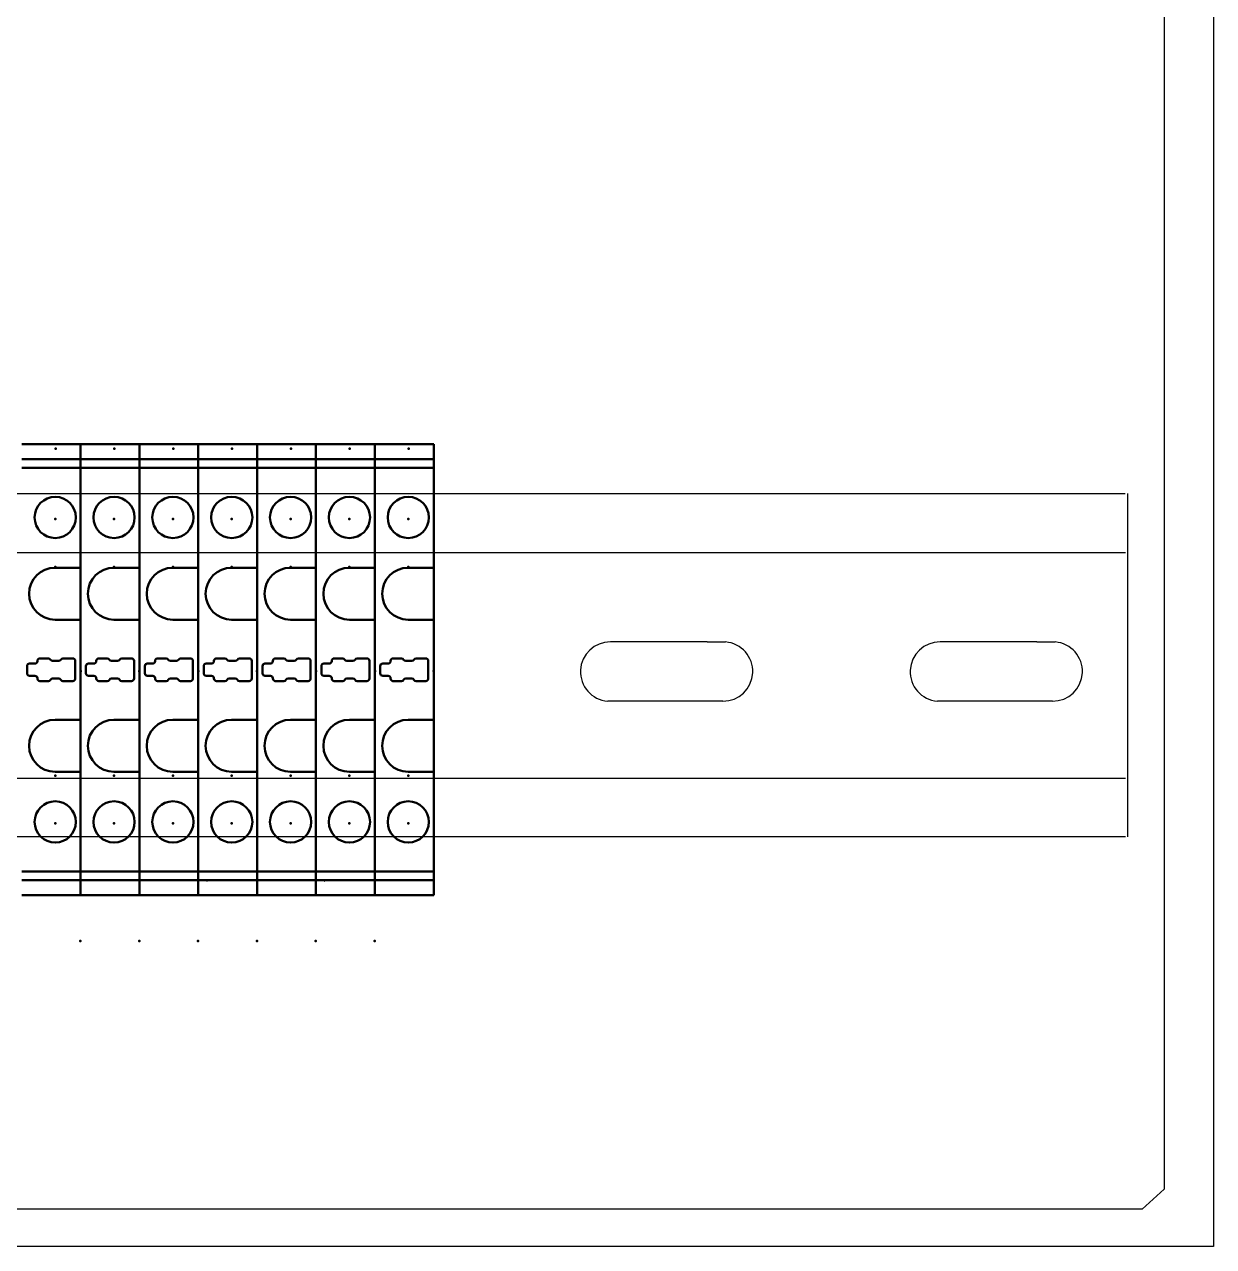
# Model space of a CAD drawing. Header units: millimetres. Extents: x -72 to 2978, y -1067 to 2817.
# Drawn here: x 2100.1 to 2221.4, y 1790.1 to 1914.6 of the extents above; entities that cross this region are included whole.
import ezdxf

# ---------------------------------------------------------------- set-up
doc = ezdxf.new("R2010")
doc.units = ezdxf.units.MM
doc.linetypes.add('Dashed', pattern=[2, 1, -1])
for name, color, linetype, lineweight in [('2d ConnectionPoints', 7, 'Continuous', 50), ('AM_0', 7, 'Continuous', 50), ('AM_4', 3, 'Continuous', 25), ('AM_9', 6, 'Dashed', 25)]:
    doc.layers.add(name, color=color, linetype=linetype, lineweight=lineweight)

msp = doc.modelspace()

# ---------------------------------------------------------------- linework, layer by layer
for p, q in [((2221.35, 2090.08), (2221.35, 1790.08)), ((2221.35, 1790.08), (1912.36, 1790.08))]:
    msp.add_line(p, q)
at = {"color": 30, "true_color": 0xf8991e}
for p, q in [((2216.32, 2082.34), (2216.32, 1795.92)), ((2216.32, 1795.92), (2214.07, 1793.89)), ((2214.07, 1793.89), (1926.65, 1793.89))]:
    msp.add_line(p, q, dxfattribs=at)
at = {"color": 6, "linetype": 'ByBlock'}
for p, q in [((1974.38, 1866.83), (2212.33, 1866.83)), ((1974.38, 1860.83), (2212.36, 1860.83)), ((2169.72, 1851.7), (2159.85, 1851.7)), ((2169.72, 1851.7), (2171.59, 1851.7)), ((2203.33, 1851.7), (2193.47, 1851.7)), ((2203.33, 1851.7), (2205.21, 1851.7)), ((2171.32, 1845.67), (2159.58, 1845.67)), ((2204.93, 1845.67), (2193.2, 1845.67)), ((1974.38, 1837.83), (2212.36, 1837.83)), ((2212.36, 1831.83), (1974.38, 1831.83))]:
    msp.add_line(p, q, dxfattribs=at)
at = {"color": 6}
msp.add_line((2212.57, 1866.83), (2212.57, 1831.83), dxfattribs=at)
at = {"color": 6, "linetype": 'ByBlock'}
for centre, start, end in [((2159.82, 1848.68), 89.4277, 265.4019), ((2171.35, 1848.69), 269.4277, 85.4019), ((2193.44, 1848.68), 89.4277, 265.4019), ((2204.96, 1848.69), 269.4277, 85.4019)]:
    msp.add_arc(centre, 3.02, start, end, dxfattribs=at)
at = {"layer": '2d ConnectionPoints'}
for p in [(2103.29, 1871.41), (2103.29, 1871.41), (2109.29, 1871.41), (2109.29, 1871.41), (2115.29, 1871.41), (2115.29, 1871.41), (2121.29, 1871.41), (2121.29, 1871.41), (2127.29, 1871.41), (2127.29, 1871.41), (2133.29, 1871.41), (2133.29, 1871.41), (2139.29, 1871.41), (2139.29, 1871.41), (2103.25, 1864.23), (2103.25, 1864.23), (2109.25, 1864.23), (2109.25, 1864.23), (2115.25, 1864.23), (2115.25, 1864.23), (2121.25, 1864.23), (2121.25, 1864.23), (2127.25, 1864.23), (2127.25, 1864.23), (2133.25, 1864.23), (2133.25, 1864.23), (2139.25, 1864.23), (2139.25, 1864.23), (2103.25, 1859.34), (2109.25, 1859.34), (2115.25, 1859.34), (2121.25, 1859.34), (2127.25, 1859.34), (2133.25, 1859.34), (2139.25, 1859.34), (2105.84, 1848.74), (2105.84, 1848.74), (2105.84, 1848.71), (2105.84, 1848.71), (2111.84, 1848.74), (2111.84, 1848.74), (2111.84, 1848.71), (2111.84, 1848.71), (2117.84, 1848.74), (2117.84, 1848.74), (2117.84, 1848.71), (2117.84, 1848.71), (2123.84, 1848.74), (2123.84, 1848.74), (2123.84, 1848.71), (2123.84, 1848.71), (2129.84, 1848.74), (2129.84, 1848.74), (2129.84, 1848.71), (2129.84, 1848.71), (2135.84, 1848.74), (2135.84, 1848.74), (2135.84, 1848.71), (2135.84, 1848.71), (2141.84, 1848.74), (2141.84, 1848.74), (2103.25, 1838.09), (2109.25, 1838.09), (2115.25, 1838.09), (2121.25, 1838.09), (2127.25, 1838.09), (2133.25, 1838.09), (2139.25, 1838.09), (2103.25, 1833.2), (2103.25, 1833.2), (2109.25, 1833.2), (2109.25, 1833.2), (2115.25, 1833.2), (2115.25, 1833.2), (2121.25, 1833.2), (2121.25, 1833.2), (2127.25, 1833.2), (2127.25, 1833.2), (2133.25, 1833.2), (2133.25, 1833.2), (2139.25, 1833.2), (2139.25, 1833.2), (2105.82, 1821.21), (2111.82, 1821.21), (2117.82, 1821.21), (2123.82, 1821.21), (2129.82, 1821.21), (2135.82, 1821.21)]:
    msp.add_point(p, dxfattribs=at)
at = {"layer": 'AM_0'}
for p, q in [((2105.84, 1871.87), (2099.84, 1871.87)), ((2105.84, 1871.87), (2105.84, 1825.88)), ((2111.84, 1871.87), (2105.84, 1871.87)), ((2105.84, 1871.87), (2105.84, 1825.88)), ((2111.84, 1871.87), (2111.84, 1825.88)), ((2117.84, 1871.87), (2111.84, 1871.87)), ((2111.84, 1871.87), (2111.84, 1825.88)), ((2117.84, 1871.87), (2117.84, 1825.88)), ((2123.84, 1871.87), (2117.84, 1871.87)), ((2117.84, 1871.87), (2117.84, 1825.88)), ((2123.84, 1871.87), (2123.84, 1825.88)), ((2129.84, 1871.87), (2123.84, 1871.87)), ((2123.84, 1871.87), (2123.84, 1825.88)), ((2129.84, 1871.87), (2129.84, 1825.88)), ((2135.84, 1871.87), (2129.84, 1871.87)), ((2129.84, 1871.87), (2129.84, 1825.88)), ((2135.84, 1871.87), (2135.84, 1825.88)), ((2141.84, 1871.87), (2135.84, 1871.87)), ((2135.84, 1871.87), (2135.84, 1825.88)), ((2141.84, 1871.87), (2141.84, 1825.88)), ((2105.84, 1870.33), (2099.84, 1870.33)), ((2111.84, 1870.33), (2105.84, 1870.33)), ((2117.84, 1870.33), (2111.84, 1870.33)), ((2123.84, 1870.33), (2117.84, 1870.33)), ((2129.84, 1870.33), (2123.84, 1870.33)), ((2135.84, 1870.33), (2129.84, 1870.33)), ((2141.84, 1870.33), (2135.84, 1870.33)), ((2105.84, 1869.45), (2099.84, 1869.45)), ((2111.84, 1869.45), (2105.84, 1869.45)), ((2117.84, 1869.45), (2111.84, 1869.45)), ((2123.84, 1869.45), (2117.84, 1869.45)), ((2129.84, 1869.45), (2123.84, 1869.45)), ((2135.84, 1869.45), (2129.84, 1869.45)), ((2141.84, 1869.45), (2135.84, 1869.45)), ((2105.84, 1859.27), (2103.24, 1859.27)), ((2111.84, 1859.27), (2109.24, 1859.27)), ((2117.84, 1859.27), (2115.24, 1859.27)), ((2123.84, 1859.27), (2121.24, 1859.27)), ((2129.84, 1859.27), (2127.24, 1859.27)), ((2135.84, 1859.27), (2133.24, 1859.27)), ((2141.84, 1859.27), (2139.24, 1859.27)), ((2105.84, 1853.97), (2103.24, 1853.97)), ((2111.84, 1853.97), (2109.24, 1853.97)), ((2117.84, 1853.97), (2115.24, 1853.97)), ((2123.84, 1853.97), (2121.24, 1853.97)), ((2129.84, 1853.97), (2127.24, 1853.97)), ((2135.84, 1853.97), (2133.24, 1853.97)), ((2141.84, 1853.97), (2139.24, 1853.97)), ((2101.44, 1849.77), (2101.44, 1849.75)), ((2102.56, 1850.02), (2101.69, 1850.02)), ((2103.61, 1849.77), (2102.99, 1849.77)), ((2105.04, 1850.02), (2104.04, 1850.02)), ((2105.29, 1847.97), (2105.29, 1849.77)), ((2107.44, 1849.77), (2107.44, 1849.75)), ((2108.56, 1850.02), (2107.69, 1850.02)), ((2109.61, 1849.77), (2108.99, 1849.77)), ((2111.04, 1850.02), (2110.04, 1850.02)), ((2111.29, 1847.97), (2111.29, 1849.77)), ((2113.44, 1849.77), (2113.44, 1849.75)), ((2114.56, 1850.02), (2113.69, 1850.02)), ((2115.61, 1849.77), (2114.99, 1849.77)), ((2117.04, 1850.02), (2116.04, 1850.02)), ((2117.29, 1847.97), (2117.29, 1849.77)), ((2119.44, 1849.77), (2119.44, 1849.75)), ((2120.56, 1850.02), (2119.69, 1850.02)), ((2121.61, 1849.77), (2120.99, 1849.77)), ((2123.04, 1850.02), (2122.04, 1850.02)), ((2123.29, 1847.97), (2123.29, 1849.77)), ((2125.44, 1849.77), (2125.44, 1849.75)), ((2126.56, 1850.02), (2125.69, 1850.02)), ((2127.61, 1849.77), (2126.99, 1849.77)), ((2129.04, 1850.02), (2128.04, 1850.02)), ((2129.29, 1847.97), (2129.29, 1849.77)), ((2131.44, 1849.77), (2131.44, 1849.75)), ((2132.56, 1850.02), (2131.69, 1850.02)), ((2133.61, 1849.77), (2132.99, 1849.77)), ((2135.04, 1850.02), (2134.04, 1850.02)), ((2135.29, 1847.97), (2135.29, 1849.77)), ((2137.44, 1849.77), (2137.44, 1849.75)), ((2138.56, 1850.02), (2137.69, 1850.02)), ((2139.61, 1849.77), (2138.99, 1849.77)), ((2141.04, 1850.02), (2140.04, 1850.02)), ((2141.29, 1847.97), (2141.29, 1849.77)), ((2100.39, 1848.5), (2100.39, 1849.25)), ((2101.19, 1849.5), (2100.64, 1849.5)), ((2106.39, 1848.5), (2106.39, 1849.25)), ((2107.19, 1849.5), (2106.64, 1849.5)), ((2112.39, 1848.5), (2112.39, 1849.25)), ((2113.19, 1849.5), (2112.64, 1849.5)), ((2118.39, 1848.5), (2118.39, 1849.25)), ((2119.19, 1849.5), (2118.64, 1849.5)), ((2124.39, 1848.5), (2124.39, 1849.25)), ((2125.19, 1849.5), (2124.64, 1849.5)), ((2130.39, 1848.5), (2130.39, 1849.25)), ((2131.19, 1849.5), (2130.64, 1849.5)), ((2136.39, 1848.5), (2136.39, 1849.25)), ((2137.19, 1849.5), (2136.64, 1849.5)), ((2101.19, 1848.25), (2100.64, 1848.25)), ((2101.44, 1847.97), (2101.44, 1848)), ((2102.56, 1847.72), (2101.69, 1847.72)), ((2103.61, 1847.97), (2102.99, 1847.97)), ((2105.04, 1847.72), (2104.04, 1847.72)), ((2107.19, 1848.25), (2106.64, 1848.25)), ((2107.44, 1847.97), (2107.44, 1848)), ((2108.56, 1847.72), (2107.69, 1847.72)), ((2109.61, 1847.97), (2108.99, 1847.97)), ((2111.04, 1847.72), (2110.04, 1847.72)), ((2113.19, 1848.25), (2112.64, 1848.25)), ((2113.44, 1847.97), (2113.44, 1848)), ((2114.56, 1847.72), (2113.69, 1847.72)), ((2115.61, 1847.97), (2114.99, 1847.97)), ((2117.04, 1847.72), (2116.04, 1847.72)), ((2119.19, 1848.25), (2118.64, 1848.25)), ((2119.44, 1847.97), (2119.44, 1848)), ((2120.56, 1847.72), (2119.69, 1847.72)), ((2121.61, 1847.97), (2120.99, 1847.97)), ((2123.04, 1847.72), (2122.04, 1847.72)), ((2125.19, 1848.25), (2124.64, 1848.25)), ((2125.44, 1847.97), (2125.44, 1848)), ((2126.56, 1847.72), (2125.69, 1847.72)), ((2127.61, 1847.97), (2126.99, 1847.97)), ((2129.04, 1847.72), (2128.04, 1847.72)), ((2131.19, 1848.25), (2130.64, 1848.25)), ((2131.44, 1847.97), (2131.44, 1848)), ((2132.56, 1847.72), (2131.69, 1847.72)), ((2133.61, 1847.97), (2132.99, 1847.97)), ((2135.04, 1847.72), (2134.04, 1847.72)), ((2137.19, 1848.25), (2136.64, 1848.25)), ((2137.44, 1847.97), (2137.44, 1848)), ((2138.56, 1847.72), (2137.69, 1847.72)), ((2139.61, 1847.97), (2138.99, 1847.97)), ((2141.04, 1847.72), (2140.04, 1847.72)), ((2105.84, 1843.77), (2103.24, 1843.77)), ((2111.84, 1843.77), (2109.24, 1843.77)), ((2117.84, 1843.77), (2115.24, 1843.77)), ((2123.84, 1843.77), (2121.24, 1843.77)), ((2129.84, 1843.77), (2127.24, 1843.77)), ((2135.84, 1843.77), (2133.24, 1843.77)), ((2141.84, 1843.77), (2139.24, 1843.77)), ((2105.84, 1838.47), (2103.24, 1838.47)), ((2111.84, 1838.47), (2109.24, 1838.47)), ((2117.84, 1838.47), (2115.24, 1838.47)), ((2123.84, 1838.47), (2121.24, 1838.47)), ((2129.84, 1838.47), (2127.24, 1838.47)), ((2135.84, 1838.47), (2133.24, 1838.47)), ((2141.84, 1838.47), (2139.24, 1838.47)), ((2099.84, 1828.3), (2105.84, 1828.3)), ((2099.84, 1827.42), (2105.84, 1827.42)), ((2105.84, 1828.3), (2111.84, 1828.3)), ((2105.84, 1827.42), (2111.84, 1827.42)), ((2111.84, 1828.3), (2117.84, 1828.3)), ((2111.84, 1827.42), (2117.84, 1827.42)), ((2117.84, 1828.3), (2123.84, 1828.3)), ((2117.84, 1827.42), (2123.84, 1827.42)), ((2123.84, 1828.3), (2129.84, 1828.3)), ((2123.84, 1827.42), (2129.84, 1827.42)), ((2129.84, 1828.3), (2135.84, 1828.3)), ((2129.84, 1827.42), (2135.84, 1827.42)), ((2135.84, 1828.3), (2141.84, 1828.3)), ((2135.84, 1827.42), (2141.84, 1827.42)), ((2099.84, 1825.88), (2105.84, 1825.88)), ((2105.84, 1825.88), (2111.84, 1825.88)), ((2111.84, 1825.88), (2117.84, 1825.88)), ((2117.84, 1825.88), (2123.84, 1825.88)), ((2123.84, 1825.88), (2129.84, 1825.88)), ((2129.84, 1825.88), (2135.84, 1825.88)), ((2135.84, 1825.88), (2141.84, 1825.88))]:
    msp.add_line(p, q, dxfattribs=at)
for centre in [(2103.25, 1864.39), (2109.25, 1864.39), (2115.25, 1864.39), (2121.25, 1864.39), (2127.25, 1864.39), (2133.25, 1864.39), (2139.25, 1864.39), (2103.25, 1833.36), (2109.25, 1833.36), (2115.25, 1833.36), (2121.25, 1833.36), (2127.25, 1833.36), (2133.25, 1833.36), (2139.25, 1833.36)]:
    msp.add_circle(centre, 2.1, dxfattribs=at)
for centre, radius, start, end in [((2103.24, 1856.62), 2.65, 90, 270), ((2109.24, 1856.62), 2.65, 90, 270), ((2115.24, 1856.62), 2.65, 90, 270), ((2121.24, 1856.62), 2.65, 90, 270), ((2127.24, 1856.62), 2.65, 90, 270), ((2133.24, 1856.62), 2.65, 90, 270), ((2139.24, 1856.62), 2.65, 90, 270), ((2101.19, 1849.75), 0.25, 270, 0), ((2101.69, 1849.77), 0.25, 90, 180), ((2102.56, 1849.77), 0.25, 30, 90), ((2102.99, 1850.02), 0.25, 210, 270), ((2103.61, 1850.02), 0.25, 270, 330), ((2104.04, 1849.77), 0.25, 90, 150), ((2105.04, 1849.77), 0.25, 0, 90), ((2107.19, 1849.75), 0.25, 270, 0), ((2107.69, 1849.77), 0.25, 90, 180), ((2108.56, 1849.77), 0.25, 30, 90), ((2108.99, 1850.02), 0.25, 210, 270), ((2109.61, 1850.02), 0.25, 270, 330), ((2110.04, 1849.77), 0.25, 90, 150), ((2111.04, 1849.77), 0.25, 0, 90), ((2113.19, 1849.75), 0.25, 270, 0), ((2113.69, 1849.77), 0.25, 90, 180), ((2114.56, 1849.77), 0.25, 30, 90), ((2114.99, 1850.02), 0.25, 210, 270), ((2115.61, 1850.02), 0.25, 270, 330), ((2116.04, 1849.77), 0.25, 90, 150), ((2117.04, 1849.77), 0.25, 0, 90), ((2119.19, 1849.75), 0.25, 270, 0), ((2119.69, 1849.77), 0.25, 90, 180), ((2120.56, 1849.77), 0.25, 30, 90), ((2120.99, 1850.02), 0.25, 210, 270), ((2121.61, 1850.02), 0.25, 270, 330), ((2122.04, 1849.77), 0.25, 90, 150), ((2123.04, 1849.77), 0.25, 0, 90), ((2125.19, 1849.75), 0.25, 270, 0), ((2125.69, 1849.77), 0.25, 90, 180), ((2126.56, 1849.77), 0.25, 30, 90), ((2126.99, 1850.02), 0.25, 210, 270), ((2127.61, 1850.02), 0.25, 270, 330), ((2128.04, 1849.77), 0.25, 90, 150), ((2129.04, 1849.77), 0.25, 0, 90), ((2131.19, 1849.75), 0.25, 270, 0), ((2131.69, 1849.77), 0.25, 90, 180), ((2132.56, 1849.77), 0.25, 30, 90), ((2132.99, 1850.02), 0.25, 210, 270), ((2133.61, 1850.02), 0.25, 270, 330), ((2134.04, 1849.77), 0.25, 90, 150), ((2135.04, 1849.77), 0.25, 0, 90), ((2137.19, 1849.75), 0.25, 270, 0), ((2137.69, 1849.77), 0.25, 90, 180), ((2138.56, 1849.77), 0.25, 30, 90), ((2138.99, 1850.02), 0.25, 210, 270), ((2139.61, 1850.02), 0.25, 270, 330), ((2140.04, 1849.77), 0.25, 90, 150), ((2141.04, 1849.77), 0.25, 0, 90), ((2100.64, 1849.25), 0.25, 90, 180), ((2100.64, 1848.5), 0.25, 180, 270), ((2106.64, 1849.25), 0.25, 90, 180), ((2106.64, 1848.5), 0.25, 180, 270), ((2112.64, 1849.25), 0.25, 90, 180), ((2112.64, 1848.5), 0.25, 180, 270), ((2118.64, 1849.25), 0.25, 90, 180), ((2118.64, 1848.5), 0.25, 180, 270), ((2124.64, 1849.25), 0.25, 90, 180), ((2124.64, 1848.5), 0.25, 180, 270), ((2130.64, 1849.25), 0.25, 90, 180), ((2130.64, 1848.5), 0.25, 180, 270), ((2136.64, 1849.25), 0.25, 90, 180), ((2136.64, 1848.5), 0.25, 180, 270), ((2101.19, 1848), 0.25, 360, 90), ((2101.69, 1847.97), 0.25, 180, 270), ((2102.56, 1847.97), 0.25, 270, 330), ((2102.99, 1847.72), 0.25, 90, 150), ((2103.61, 1847.72), 0.25, 30, 90), ((2104.04, 1847.97), 0.25, 210, 270), ((2105.04, 1847.97), 0.25, 270, 360), ((2107.19, 1848), 0.25, 360, 90), ((2107.69, 1847.97), 0.25, 180, 270), ((2108.56, 1847.97), 0.25, 270, 330), ((2108.99, 1847.72), 0.25, 90, 150), ((2109.61, 1847.72), 0.25, 30, 90), ((2110.04, 1847.97), 0.25, 210, 270), ((2111.04, 1847.97), 0.25, 270, 360), ((2113.19, 1848), 0.25, 360, 90), ((2113.69, 1847.97), 0.25, 180, 270), ((2114.56, 1847.97), 0.25, 270, 330), ((2114.99, 1847.72), 0.25, 90, 150), ((2115.61, 1847.72), 0.25, 30, 90), ((2116.04, 1847.97), 0.25, 210, 270), ((2117.04, 1847.97), 0.25, 270, 360), ((2119.19, 1848), 0.25, 360, 90), ((2119.69, 1847.97), 0.25, 180, 270), ((2120.56, 1847.97), 0.25, 270, 330), ((2120.99, 1847.72), 0.25, 90, 150), ((2121.61, 1847.72), 0.25, 30, 90), ((2122.04, 1847.97), 0.25, 210, 270), ((2123.04, 1847.97), 0.25, 270, 360), ((2125.19, 1848), 0.25, 360, 90), ((2125.69, 1847.97), 0.25, 180, 270), ((2126.56, 1847.97), 0.25, 270, 330), ((2126.99, 1847.72), 0.25, 90, 150), ((2127.61, 1847.72), 0.25, 30, 90), ((2128.04, 1847.97), 0.25, 210, 270), ((2129.04, 1847.97), 0.25, 270, 360), ((2131.19, 1848), 0.25, 360, 90), ((2131.69, 1847.97), 0.25, 180, 270), ((2132.56, 1847.97), 0.25, 270, 330), ((2132.99, 1847.72), 0.25, 90, 150), ((2133.61, 1847.72), 0.25, 30, 90), ((2134.04, 1847.97), 0.25, 210, 270), ((2135.04, 1847.97), 0.25, 270, 360), ((2137.19, 1848), 0.25, 360, 90), ((2137.69, 1847.97), 0.25, 180, 270), ((2138.56, 1847.97), 0.25, 270, 330), ((2138.99, 1847.72), 0.25, 90, 150), ((2139.61, 1847.72), 0.25, 30, 90), ((2140.04, 1847.97), 0.25, 210, 270), ((2141.04, 1847.97), 0.25, 270, 360), ((2103.24, 1841.12), 2.65, 90, 270), ((2109.24, 1841.12), 2.65, 90, 270), ((2115.24, 1841.12), 2.65, 90, 270), ((2121.24, 1841.12), 2.65, 90, 270), ((2127.24, 1841.12), 2.65, 90, 270), ((2133.24, 1841.12), 2.65, 90, 270), ((2139.24, 1841.12), 2.65, 90, 270)]:
    msp.add_arc(centre, radius, start, end, dxfattribs=at)
at = {"layer": 'AM_4'}
for points in [[(2100.41, 1827.32), (2100.41, 1827.32), (2100.41, 1827.33)], [(2106.41, 1827.32), (2106.41, 1827.32), (2106.41, 1827.33)], [(2112.41, 1827.32), (2112.41, 1827.32), (2112.41, 1827.33)], [(2118.41, 1827.32), (2118.41, 1827.32), (2118.41, 1827.33)], [(2124.41, 1827.32), (2124.41, 1827.32), (2124.41, 1827.33)], [(2130.41, 1827.32), (2130.41, 1827.32), (2130.41, 1827.33)], [(2136.41, 1827.32), (2136.41, 1827.32), (2136.41, 1827.33)]]:
    msp.add_lwpolyline(points, dxfattribs=at)
at = {"layer": 'AM_9'}
for points in [[(2100.72, 1827.32), (2100.73, 1827.33), (2100.73, 1827.33)], [(2106.72, 1827.32), (2106.73, 1827.33), (2106.73, 1827.33)], [(2112.72, 1827.32), (2112.73, 1827.33), (2112.73, 1827.33)], [(2118.72, 1827.32), (2118.73, 1827.33), (2118.73, 1827.33)], [(2124.72, 1827.32), (2124.73, 1827.33), (2124.73, 1827.33)], [(2130.72, 1827.32), (2130.73, 1827.33), (2130.73, 1827.33)], [(2136.72, 1827.32), (2136.73, 1827.33), (2136.73, 1827.33)]]:
    msp.add_lwpolyline(points, dxfattribs=at)

doc.saveas('drawing.dxf')
